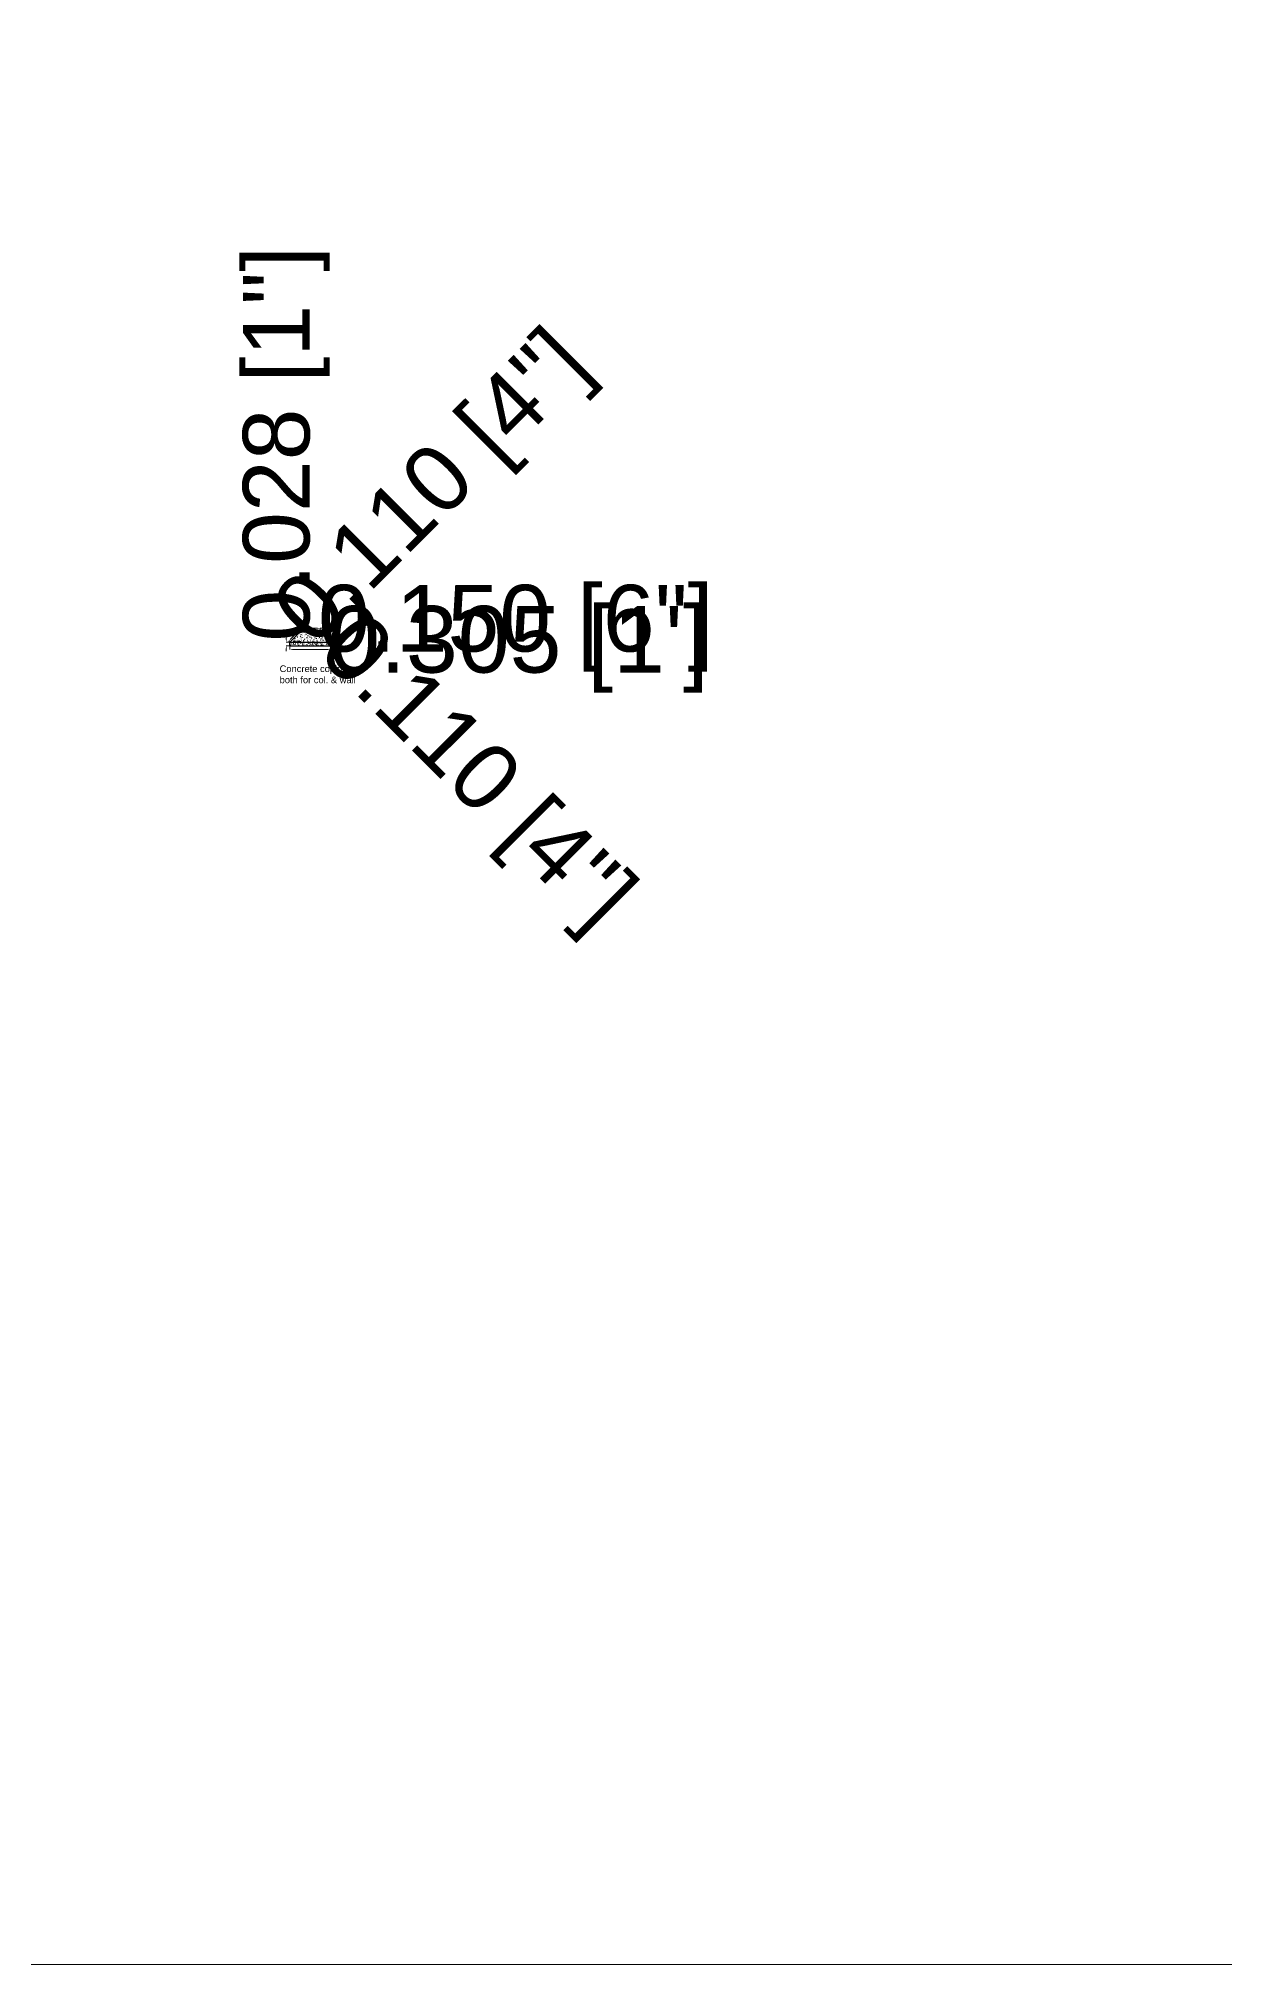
# Model space of a CAD drawing. Header units: millimetres. Extents: x 1898 to 3725, y 783 to 1532.
# Drawn here: x 3031.42 to 3040.31, y 879.65 to 894.09 of the extents above; entities that cross this region are included whole.
import ezdxf

# ---------------------------------------------------------------- set-up
doc = ezdxf.new("R2010")
doc.units = ezdxf.units.MM
doc.linetypes.add('DASHED2', pattern=[0.375, 0.25, -0.125])
doc.layers.get('Defpoints').update_dxf_attribs({"lineweight": 15})
for name, color, linetype, lineweight in [('Col-Hatch', 254, 'Continuous', 13), ('DIM', 6, 'Continuous', 18), ('dim.1', 6, 'Continuous', 18), ('TEXT', 7, 'Continuous', 15), ('Wall', 7, 'Continuous', 30)]:
    doc.layers.add(name, color=color, linetype=linetype, lineweight=lineweight)
doc.styles.add('DIM', font='arial.ttf', dxfattribs={"height": 0.5})
doc.dimstyles.new('DIM', dxfattribs={"dimtxt": 0.5, "dimasz": 0.5, "dimexe": 0.02, "dimexo": 0, "dimgap": 0.1, "dimtad": 0, "dimdec": 3, "dimzin": 0, "dimdsep": 46, "dimtxsty": 'DIM', "dimcen": 0, "dimclrd": 251, "dimclre": 256, "dimclrt": 7, "dimadec": 0, "dimazin": 0, "dimtfac": 1, "dimtdec": 3, "dimtofl": 0, "dimtmove": 0, "dimatfit": 3, "dimfxl": 0, "dimtolj": 1, "dimtzin": 0, "dimlwd": -1, "dimlwe": -1, "dimarcsym": 0})

# ---------------------------------------------------------------- blocks, each defined once
blk = doc.blocks.new('*D372')
at = {"layer": 'Defpoints', "color": 0, "lineweight": 15, "transparency": 16777216}
for p in [(3033.305, 889.537), (3033.61, 889.537), (3033.61, 889.51)]:
    blk.add_point(p, dxfattribs=at)
at = {"layer": 'dim.1', "linetype": 'DASHED2', "transparency": 16777216}
for p, q in [((3033.305, 889.537), (3033.305, 889.51)), ((3033.61, 889.537), (3033.61, 889.51))]:
    blk.add_line(p, q, dxfattribs=at)
at = {"layer": 'dim.1', "color": 251, "transparency": 16777216}
for p, q in [((3033.325, 889.51), (3033.59, 889.51)), ((3033.61, 889.51), (3033.63, 889.51))]:
    blk.add_line(p, q, dxfattribs=at)
at = {"layer": 'dim.1', "color": 251, "lineweight": 15, "transparency": 16777216}
for points in [[(3033.325, 889.513), (3033.325, 889.506), (3033.305, 889.51)], [(3033.59, 889.513), (3033.59, 889.506), (3033.61, 889.51)]]:
    blk.add_solid(points, dxfattribs=at)
at = {"layer": 'dim.1', "color": 7, "transparency": 16777216, "insert": (3035.019, 889.51), "char_height": 0.5, "attachment_point": 5, "style": 'DIM'}
blk.add_mtext("\\A1;0.305 [1']", dxfattribs=at)
blk = doc.blocks.new('*D373')
at = {"layer": 'Defpoints', "color": 0, "lineweight": 15, "transparency": 16777216}
for p in [(3033.278, 889.565), (3033.305, 889.565), (3033.305, 889.537)]:
    blk.add_point(p, dxfattribs=at)
at = {"layer": 'dim.1', "color": 251, "transparency": 16777216}
for p, q in [((3033.278, 889.585), (3033.278, 889.605)), ((3033.278, 889.517), (3033.278, 889.497))]:
    blk.add_line(p, q, dxfattribs=at)
at = {"layer": 'dim.1', "linetype": 'DASHED2', "transparency": 16777216}
for p, q in [((3033.305, 889.565), (3033.278, 889.565)), ((3033.305, 889.537), (3033.278, 889.537))]:
    blk.add_line(p, q, dxfattribs=at)
at = {"layer": 'dim.1', "color": 251, "lineweight": 15, "transparency": 16777216}
for points in [[(3033.275, 889.585), (3033.282, 889.585), (3033.278, 889.565)], [(3033.275, 889.517), (3033.282, 889.517), (3033.278, 889.537)]]:
    blk.add_solid(points, dxfattribs=at)
at = {"layer": 'dim.1', "color": 7, "transparency": 16777216, "insert": (3033.278, 891.051), "char_height": 0.5, "attachment_point": 5, "rotation": 90, "style": 'DIM'}
blk.add_mtext('\\A1;0.028 [1"]', dxfattribs=at)
blk = doc.blocks.new('*D374')
at = {"layer": 'Defpoints', "color": 0, "lineweight": 15, "transparency": 16777216}
for p in [(3033.533, 889.642), (3033.61, 889.565), (3033.632, 889.587)]:
    blk.add_point(p, dxfattribs=at)
at = {"layer": 'dim.1', "linetype": 'DASHED2', "transparency": 16777216}
for p, q in [((3033.533, 889.642), (3033.555, 889.664)), ((3033.61, 889.565), (3033.632, 889.587))]:
    blk.add_line(p, q, dxfattribs=at)
at = {"layer": 'dim.1', "color": 251, "transparency": 16777216}
for p, q in [((3033.569, 889.65), (3033.618, 889.601)), ((3033.632, 889.587), (3033.647, 889.573))]:
    blk.add_line(p, q, dxfattribs=at)
at = {"layer": 'dim.1', "color": 251, "lineweight": 15, "transparency": 16777216}
for points in [[(3033.571, 889.652), (3033.567, 889.648), (3033.555, 889.664)], [(3033.621, 889.603), (3033.616, 889.598), (3033.632, 889.587)]]:
    blk.add_solid(points, dxfattribs=at)
at = {"layer": 'dim.1', "color": 7, "transparency": 16777216, "insert": (3034.669, 888.55), "char_height": 0.5, "attachment_point": 5, "rotation": 315, "style": 'DIM'}
blk.add_mtext('\\A1;0.110 [4"]', dxfattribs=at)
blk = doc.blocks.new('*D375')
at = {"layer": 'Defpoints', "color": 0, "lineweight": 15, "transparency": 16777216}
for p in [(3033.375, 889.65), (3033.383, 889.642), (3033.305, 889.565)]:
    blk.add_point(p, dxfattribs=at)
at = {"layer": 'dim.1', "color": 251, "transparency": 16777216}
for p, q in [((3033.311, 889.587), (3033.361, 889.636)), ((3033.375, 889.65), (3033.389, 889.664))]:
    blk.add_line(p, q, dxfattribs=at)
at = {"layer": 'dim.1', "linetype": 'DASHED2', "transparency": 16777216}
for p, q in [((3033.383, 889.642), (3033.375, 889.65)), ((3033.305, 889.565), (3033.297, 889.573))]:
    blk.add_line(p, q, dxfattribs=at)
at = {"layer": 'dim.1', "color": 251, "lineweight": 15, "transparency": 16777216}
for points in [[(3033.358, 889.639), (3033.363, 889.634), (3033.375, 889.65)], [(3033.309, 889.589), (3033.314, 889.585), (3033.297, 889.573)]]:
    blk.add_solid(points, dxfattribs=at)
at = {"layer": 'dim.1', "color": 7, "transparency": 16777216, "insert": (3034.411, 890.687), "char_height": 0.5, "attachment_point": 5, "rotation": 45, "style": 'DIM'}
blk.add_mtext('\\A1;0.110 [4"]', dxfattribs=at)
blk = doc.blocks.new('*D376')
at = {"layer": 'Defpoints', "color": 0, "lineweight": 15, "transparency": 16777216}
for p in [(3033.383, 889.642), (3033.533, 889.668), (3033.533, 889.642)]:
    blk.add_point(p, dxfattribs=at)
at = {"layer": 'dim.1', "linetype": 'DASHED2', "transparency": 16777216}
for p, q in [((3033.383, 889.642), (3033.383, 889.668)), ((3033.533, 889.642), (3033.533, 889.668))]:
    blk.add_line(p, q, dxfattribs=at)
at = {"layer": 'dim.1', "color": 251, "transparency": 16777216}
for p, q in [((3033.403, 889.668), (3033.513, 889.668)), ((3033.533, 889.668), (3033.553, 889.668))]:
    blk.add_line(p, q, dxfattribs=at)
at = {"layer": 'dim.1', "color": 251, "lineweight": 15, "transparency": 16777216}
for points in [[(3033.403, 889.671), (3033.403, 889.665), (3033.383, 889.668)], [(3033.513, 889.671), (3033.513, 889.665), (3033.533, 889.668)]]:
    blk.add_solid(points, dxfattribs=at)
at = {"layer": 'dim.1', "color": 7, "transparency": 16777216, "insert": (3034.999, 889.668), "char_height": 0.5, "attachment_point": 5, "style": 'DIM'}
blk.add_mtext('\\A1;0.150 [6"]', dxfattribs=at)

msp = doc.modelspace()

# ---------------------------------------------------------------- hatches: boundary and pattern name
at = {"layer": 'Col-Hatch'}
h = msp.add_hatch(dxfattribs=at)
h.set_pattern_fill('AR-CONC', color=256, scale=0.004919, style=0)
h.set_pattern_definition([(50, (2780.704857, 1053.42329), (0.0352817188, -0.0030867504), [0.0036892176, -0.040581394]), (355, (2780.704857, 1053.42329), (-0.006825118, 0.0370000064), [0.002951374, -0.032465115]), (100.4514, (2780.707797, 1053.423033), (0.0284566268, 0.0339132335), [0.0031353524, -0.034488878]), (46.1842, (2780.704857, 1053.43313), (0.0524971265, -0.008141809), [0.005533826, -0.060872091]), (96.6356, (2780.70923, 1053.43245), (0.045975655, 0.047916438), [0.004703029, -0.051733308]), (351.1842, (2780.704857, 1053.43313), (0.045975618, 0.047916473), [0.004427061, -0.048697673]), (21, (2780.709776, 1053.43067), (0.0293616002, -0.0198046494), [0.0036892176, -0.040581394]), (326, (2780.709776, 1053.43067), (0.011968576, 0.0356698177), [0.002951374, -0.032465115]), (71.4514, (2780.712222, 1053.42902), (0.0413301884, 0.015865136), [0.0031353524, -0.034488878]), (37.5, (2780.704857, 1053.42329), (0.00059813803, 0.01637490497), [0, -0.0320715985, 0, -0.0329570108, 0, -0.032588089]), (7.5, (2780.704857, 1053.42329), (0.012940277, 0.0194009418), [0, -0.0187904151, 0, -0.031333755, 0, -0.012420366]), (327.5, (2780.693887, 1053.42329), (0.0262584952, -0.0011094644), [0, -0.0122973921, 0, -0.0383678633, 0, -0.0509112032]), (317.5, (2780.688968, 1053.42329), (0.028686676, 0.0049241209), [0, -0.0159866097, 0, -0.0254801964, 0, -0.0361543327])])
h.paths.add_polyline_path([(3033.5329, 889.6421), (3033.3829, 889.6421), (3033.3054, 889.5646), (3033.6104, 889.5646)])
h.paths.add_polyline_path([(3033.6104, 889.5646), (3033.3054, 889.5646), (3033.3054, 889.5371), (3033.6104, 889.5371)])

# ---------------------------------------------------------------- linework, layer by layer
at = {"layer": 'DIM'}
msp.add_lwpolyline([(2992.1805, 923.381), (3053.5717, 923.381), (3053.5717, 879.6499), (2992.1805, 879.6499)], close=True, dxfattribs=at)
at = {"layer": 'Wall'}
for p, q in [((3033.3054, 889.5646), (3033.3829, 889.6421)), ((3033.3829, 889.6421), (3033.5329, 889.6421)), ((3033.6104, 889.5646), (3033.5329, 889.6421)), ((3033.3054, 889.5646), (3033.6104, 889.5646)), ((3033.3054, 889.5371), (3033.3054, 889.5646)), ((3033.3054, 889.5371), (3033.6104, 889.5371)), ((3033.6104, 889.5371), (3033.6104, 889.5646))]:
    msp.add_line(p, q, dxfattribs=at)

# ---------------------------------------------------------------- texts
at = {"layer": 'TEXT', "insert": (3033.2284, 889.3895), "char_height": 0.05, "width": 4.202516, "attachment_point": 1, "style": 'DIM'}
msp.add_mtext('Concrete coping\\Pboth for col. & wall', dxfattribs=at)

# ---------------------------------------------------------------- dimensions: what is measured, and where the dimension line sits
at = {"layer": 'dim.1'}
dim = msp.add_linear_dim(base=(3033.278178664, 889.564623029), p1=(3033.3054124447, 889.537123029), p2=(3033.3054124447, 889.564623029), angle=90, dimstyle='DIM', override={"dimtxt": 0.06, "dimasz": 0.02, "dimexe": 0, "dimgap": 0, "dimfxl": 3, "dimarcsym": 1}, dxfattribs=at)
dim.commit()
dim.dimension.update_dxf_attribs({"geometry": '*D373', "text_midpoint": (3033.278178664, 891.0507348981), "dimtype": 160})
for p1, p2, distance, picture, middle in [((3033.3054, 889.5646), (3033.3829, 889.6421), 0.0116, '*D375', (3034.4114, 890.687)), ((3033.5329, 889.6421), (3033.6104, 889.5646), 0.0312, '*D374', (3034.6691, 888.55))]:
    dim = msp.add_aligned_dim(p1=p1, p2=p2, distance=distance, dimstyle='DIM', override={"dimtxt": 0.06, "dimasz": 0.02, "dimexe": 0, "dimgap": 0, "dimfxl": 3, "dimarcsym": 1}, dxfattribs=at)
    dim.commit()
    dim.dimension.update_dxf_attribs({"geometry": picture, "text_midpoint": middle})
for base, p1, p2, picture, middle in [((3033.5329, 889.668), (3033.3829, 889.6421), (3033.5329, 889.6421), '*D376', (3034.999, 889.668)), ((3033.6104, 889.5096), (3033.3054, 889.5371), (3033.6104, 889.5371), '*D372', (3035.0192, 889.5096))]:
    dim = msp.add_linear_dim(base=base, p1=p1, p2=p2, dimstyle='DIM', override={"dimtxt": 0.06, "dimasz": 0.02, "dimexe": 0, "dimgap": 0, "dimfxl": 3, "dimarcsym": 1}, dxfattribs=at)
    dim.commit()
    dim.dimension.update_dxf_attribs({"geometry": picture, "text_midpoint": middle})

doc.saveas('drawing.dxf')
